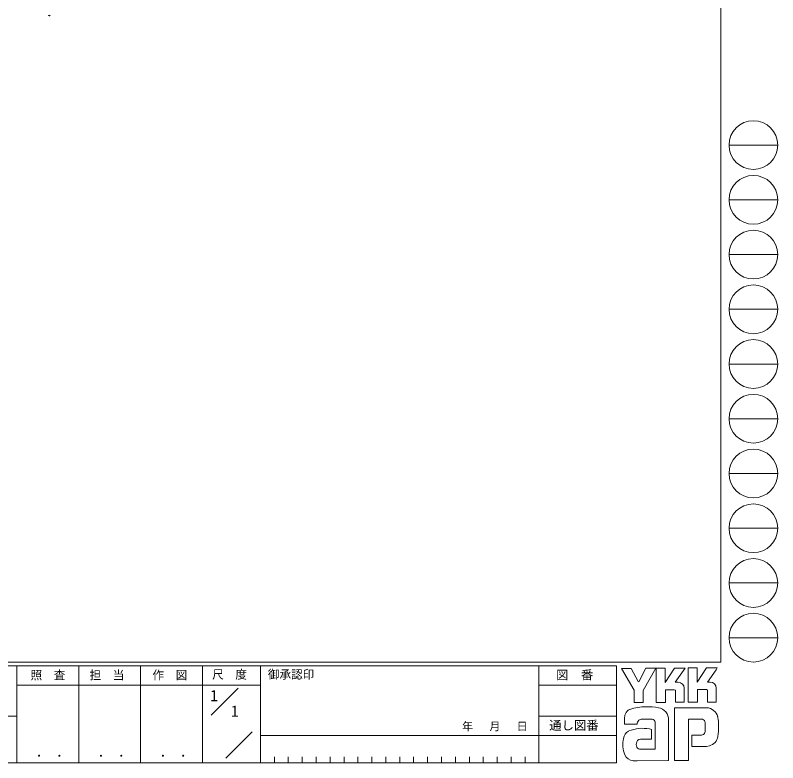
# Model space of a CAD drawing. Units: millimetres, scale not verified. Extents: x -5667 to 5667, y -4030 to 4030.
# Drawn here: x 1725 to 5667, y -4030 to -168 of the extents above; entities that cross this region are included whole.
import ezdxf
from ezdxf.enums import TextEntityAlignment as Align

# ---------------------------------------------------------------- set-up
doc = ezdxf.new("R2010")
doc.units = ezdxf.units.MM
doc.header["$LTSCALE"] = 20
doc.layers.add('0-0_0', color=3, linetype='Continuous')
doc.layers.add('0-1_USER1', color=4, linetype='Continuous', lineweight=9)
doc.layers.add('0-4_YKK_12', color=7, linetype='Continuous', lineweight=9)
doc.styles.add('ＭＳ ゴシック', font='')
doc.styles.get('ＭＳ ゴシック').set_extended_font_data('MS Gothic')

msp = doc.modelspace()

# ---------------------------------------------------------------- linework, layer by layer
at = {"layer": '0-1_USER1'}
for start, end in [(202.46633, 256.70293), (256.70293, 283.29707), (283.29707, 337.53367)]:
    msp.add_arc((1900.71, -166.11), 5, start, end, dxfattribs=at)
at = {"layer": '0-4_YKK_12'}
for p, q in [((5372.74, 3990), (5372.74, -3510)), ((5415.26, -838.8), (5667.26, -838.8)), ((5415.26, -1121.6), (5667.26, -1121.6)), ((5415.26, -1404.4), (5667.26, -1404.4)), ((5415.26, -1687.2), (5667.26, -1687.2)), ((5415.26, -1970), (5667.26, -1970)), ((5415.26, -2252.8), (5667.26, -2252.8)), ((5415.26, -2535.6), (5667.26, -2535.6)), ((5415.26, -2818.4), (5667.26, -2818.4)), ((5415.26, -3101.2), (5667.26, -3101.2)), ((5415.26, -3384), (5667.26, -3384)), ((5372.74, -3510), (-5627.26, -3510)), ((4832.74, -3530), (-5627.26, -3530)), ((1732.74, -3530), (1732.74, -4030)), ((2052.74, -3530), (2052.74, -4030)), ((2372.74, -3530), (2372.74, -4030)), ((2692.74, -3530), (2692.74, -4030)), ((2992.74, -3530), (2992.74, -4030)), ((4432.74, -3530), (4432.74, -4030)), ((4832.74, -3530), (4832.74, -4030)), ((4924.62, -3655.69), (4858.98, -3542.94)), ((4858.98, -3542.94), (4909.18, -3542.94)), ((4909.18, -3542.94), (4945.09, -3610.13)), ((4984.68, -3541.4), (4948.18, -3612.45)), ((5036.48, -3541.4), (4971.73, -3656.08)), ((4984.68, -3541.4), (5036.48, -3541.4)), ((5039.31, -3719.02), (5039.31, -3541.78)), ((5039.31, -3541.78), (5085.26, -3541.78)), ((5085.26, -3614.62), (5133.52, -3541.01)), ((5085.26, -3541.78), (5085.26, -3614.62)), ((5133.52, -3541.01), (5188.17, -3541.01)), ((5188.17, -3541.01), (5137.6, -3614.38)), ((5203.8, -3717.48), (5203.8, -3540.24)), ((5203.8, -3540.24), (5250.52, -3540.24)), ((5250.52, -3614.41), (5299.56, -3540.24)), ((5250.52, -3540.24), (5250.52, -3614.41)), ((5299.56, -3540.24), (5353.62, -3540.24)), ((5353.62, -3540.24), (5348.22, -3549.51)), ((5348.22, -3549.51), (5303.62, -3613.22)), ((4945.09, -3610.13), (4948.18, -3612.45)), ((5152.44, -3614.38), (5137.6, -3614.38)), ((5318.46, -3613.22), (5303.62, -3613.22)), ((2706.8, -3629.99), (1732.74, -3629.99)), ((2706.8, -3629.99), (2992.74, -3629.99)), ((2738.03, -3783.37), (2876.5, -3644.9)), ((4432.74, -3630), (4832.74, -3630)), ((4924.62, -3719.41), (4924.62, -3655.69)), ((4971.73, -3656.08), (4971.73, -3719.41)), ((5132.36, -3652.6), (5086.8, -3652.6)), ((5086.8, -3652.6), (5086.8, -3719.02)), ((5138.54, -3654.92), (5132.36, -3652.6)), ((5138.54, -3717.86), (5138.54, -3654.92)), ((5183.33, -3645.27), (5183.33, -3717.86)), ((5304.2, -3717.09), (5304.2, -3654.53)), ((5349.37, -3645.27), (5349.37, -3717.09)), ((4971.73, -3719.41), (4924.62, -3719.41)), ((5086.8, -3719.02), (5039.31, -3719.02)), ((5183.33, -3717.86), (5138.54, -3717.86)), ((5252.45, -3717.48), (5203.8, -3717.48)), ((5304.2, -3716.37), (5304.92, -3717.09)), ((5349.37, -3717.09), (5304.2, -3717.09)), ((5133.14, -3745.66), (5133.14, -4018.66)), ((5298.79, -3745.66), (5133.14, -3745.66)), ((-107.26, -3789.99), (1732.74, -3789.99)), ((4432.74, -3789.99), (4832.74, -3789.99)), ((5017.68, -3804.36), (4964.86, -3805.36)), ((5033.13, -3959.58), (5033.13, -3820.57)), ((5103.02, -3809.76), (5103.02, -4018.28)), ((5204.96, -4018.66), (5204.96, -3805.13)), ((5204.96, -3805.13), (5271.37, -3805.13)), ((5003.78, -3855.33), (5013.82, -3857.64)), ((5013.82, -3857.64), (5013.82, -3909)), ((5292.36, -3826.52), (5292.61, -3864.15)), ((2813.77, -4006.36), (2949.83, -3870.3)), ((2992.74, -3890), (4432.74, -3890)), ((4832.74, -3889.99), (4432.74, -3889.99)), ((5272.92, -3886.99), (5222.34, -3886.99)), ((5222.34, -3886.99), (5222.34, -3946.07)), ((5013.82, -3909), (4956.76, -3909.07)), ((4952.81, -3959.58), (5033.13, -3959.58)), ((5026.95, -3959.58), (5031.97, -3959.58)), ((5033.13, -3959.57), (5033.14, -3959.58)), ((5222.34, -3946.07), (5298.4, -3946.07)), ((5298.4, -3946.07), (5313.85, -3942.59)), ((3064.74, -4000), (3064.74, -4030)), ((3136.74, -4000), (3136.74, -4030)), ((3208.74, -4000), (3208.74, -4030)), ((3280.74, -4000), (3280.74, -4030)), ((3352.74, -4000), (3352.74, -4030)), ((3424.74, -4000), (3424.74, -4030)), ((3496.74, -4000), (3496.74, -4030)), ((3568.74, -4000), (3568.74, -4030)), ((3640.74, -4000), (3640.74, -4030)), ((3712.74, -4000), (3712.74, -4030)), ((3784.74, -4000), (3784.74, -4030)), ((3856.74, -4000), (3856.74, -4030)), ((3928.74, -4000), (3928.74, -4030)), ((4000.74, -4000), (4000.74, -4030)), ((4072.74, -4000), (4072.74, -4030)), ((4144.74, -4000), (4144.74, -4030)), ((4216.74, -4000), (4216.74, -4030)), ((4288.74, -4000), (4288.74, -4030)), ((4360.74, -4000), (4360.74, -4030)), ((4940.84, -4019.44), (4919.6, -4019.44)), ((5098.38, -4019.05), (4940.84, -4019.44)), ((5103.02, -4018.28), (5098.38, -4019.05)), ((5133.14, -4018.66), (5193.76, -4018.66)), ((5193.76, -4018.66), (5204.96, -4018.66)), ((-5627.26, -4030), (4832.74, -4030))]:
    msp.add_line(p, q, dxfattribs=at)
for points in [[(5304.2, -3654.53), (5298.02, -3652.22), (5252.45, -3652.22), (5252.45, -3717.48)], [(4940.84, -3831), (4874.43, -3831), (4874.43, -3803.44)]]:
    msp.add_lwpolyline(points, dxfattribs=at)
for centre in [(5541.26, -838.8), (5541.26, -1121.6), (5541.26, -1404.4), (5541.26, -1687.2), (5541.26, -1970), (5541.26, -2252.8), (5541.26, -2535.6), (5541.26, -2818.4), (5541.26, -3101.2), (5541.26, -3384)]:
    msp.add_circle(centre, 126, dxfattribs=at)
for centre, radius, start, end in [((5152.44, -3645.27), 30.89, 0.00166, 89.99604), ((5318.46, -3644.11), 30.89, 0.00166, 89.99604), ((4985.91, -3992.87), 252.57, 89.89165, 109.30848), ((4993.33, -4036.62), 296.4, 78.7801, 91.46938), ((4946.44, -3803.8), 71.96, 158.41083, 179.71775), ((4912.83, -3787.93), 34.91, 109.02127, 161.51264), ((5040.32, -3808.52), 63.55, 40.66422, 80.31694), ((5037.15, -3808.36), 65.88, 358.78059, 38.76563), ((5296.62, -3807.72), 62.02, 14.44572, 87.08746), ((4970.96, -3830.1), 30.13, 138.46382, 181.71359), ((4962.95, -3829.58), 24.3, 85.50551, 126.78038), ((5010.68, -3826.49), 23.21, 14.7552, 72.44995), ((5273.66, -3822.56), 17.56, 16.43123, 96.91661), ((5240.33, -3832.97), 52.48, 4.93423, 17.03552), ((5063.68, -3846.96), 298, 350.99027, 10.67625), ((4968.74, -4042.2), 190.13, 79.38098, 112.05825), ((4924.55, -3914.68), 55.83, 121.82711, 169.08475), ((5272.93, -3868.34), 18.65, 269.95468, 342.90145), ((5240.02, -3859.16), 52.81, 343.6902, 354.75362), ((5297.52, -3883.5), 61.3, 285.44291, 349.90448), ((5024.87, -3935.64), 158.32, 168.76372, 199.80079), ((4969.63, -3934.69), 33.84, 171.08203, 216.71923), ((4956.88, -3929.7), 20.64, 90.33953, 178.03639), ((4956.31, -3938.07), 21.8, 230.9728, 260.75491), ((4924.74, -3964.89), 54.61, 207.31435, 263.59464)]:
    msp.add_arc(centre, radius, start, end, dxfattribs=at)

# ---------------------------------------------------------------- texts
at = {"layer": '0-0_0', "style": 'ＭＳ ゴシック'}
for p in [(2732.74, -3729.99), (2840.36, -3809.99)]:
    msp.add_text('1', height=58.65, dxfattribs=at).set_placement(p, align=Align.BOTTOM_LEFT)
at = {"layer": '0-4_YKK_12', "style": 'ＭＳ ゴシック'}
for s, height, p in [('尺  度', 43.99, (2742.92, -3609.1)), ('御承認印', 43.99, (3030.84, -3609.04)), ('図\u3000番', 46.92, (4521.28, -3613.74)), ('照  査', 43.99, (1804.01, -3612.58)), ('担  当', 43.99, (2109.23, -3612.58)), ('作  図', 43.99, (2434.45, -3612.32)), ('年   月   日', 41.47, (4035.26, -3875.27)), ('通し図番', 46.92, (4485.29, -3874.06)), (' ． ．', 51.32, (1796.38, -4014.94)), (' ． ．', 51.32, (2116.38, -4014.94)), (' ． ．', 51.32, (2436.38, -4014.94))]:
    msp.add_text(s, height=height, dxfattribs=at).set_placement(p, align=Align.BOTTOM_LEFT)

doc.saveas('drawing.dxf')
